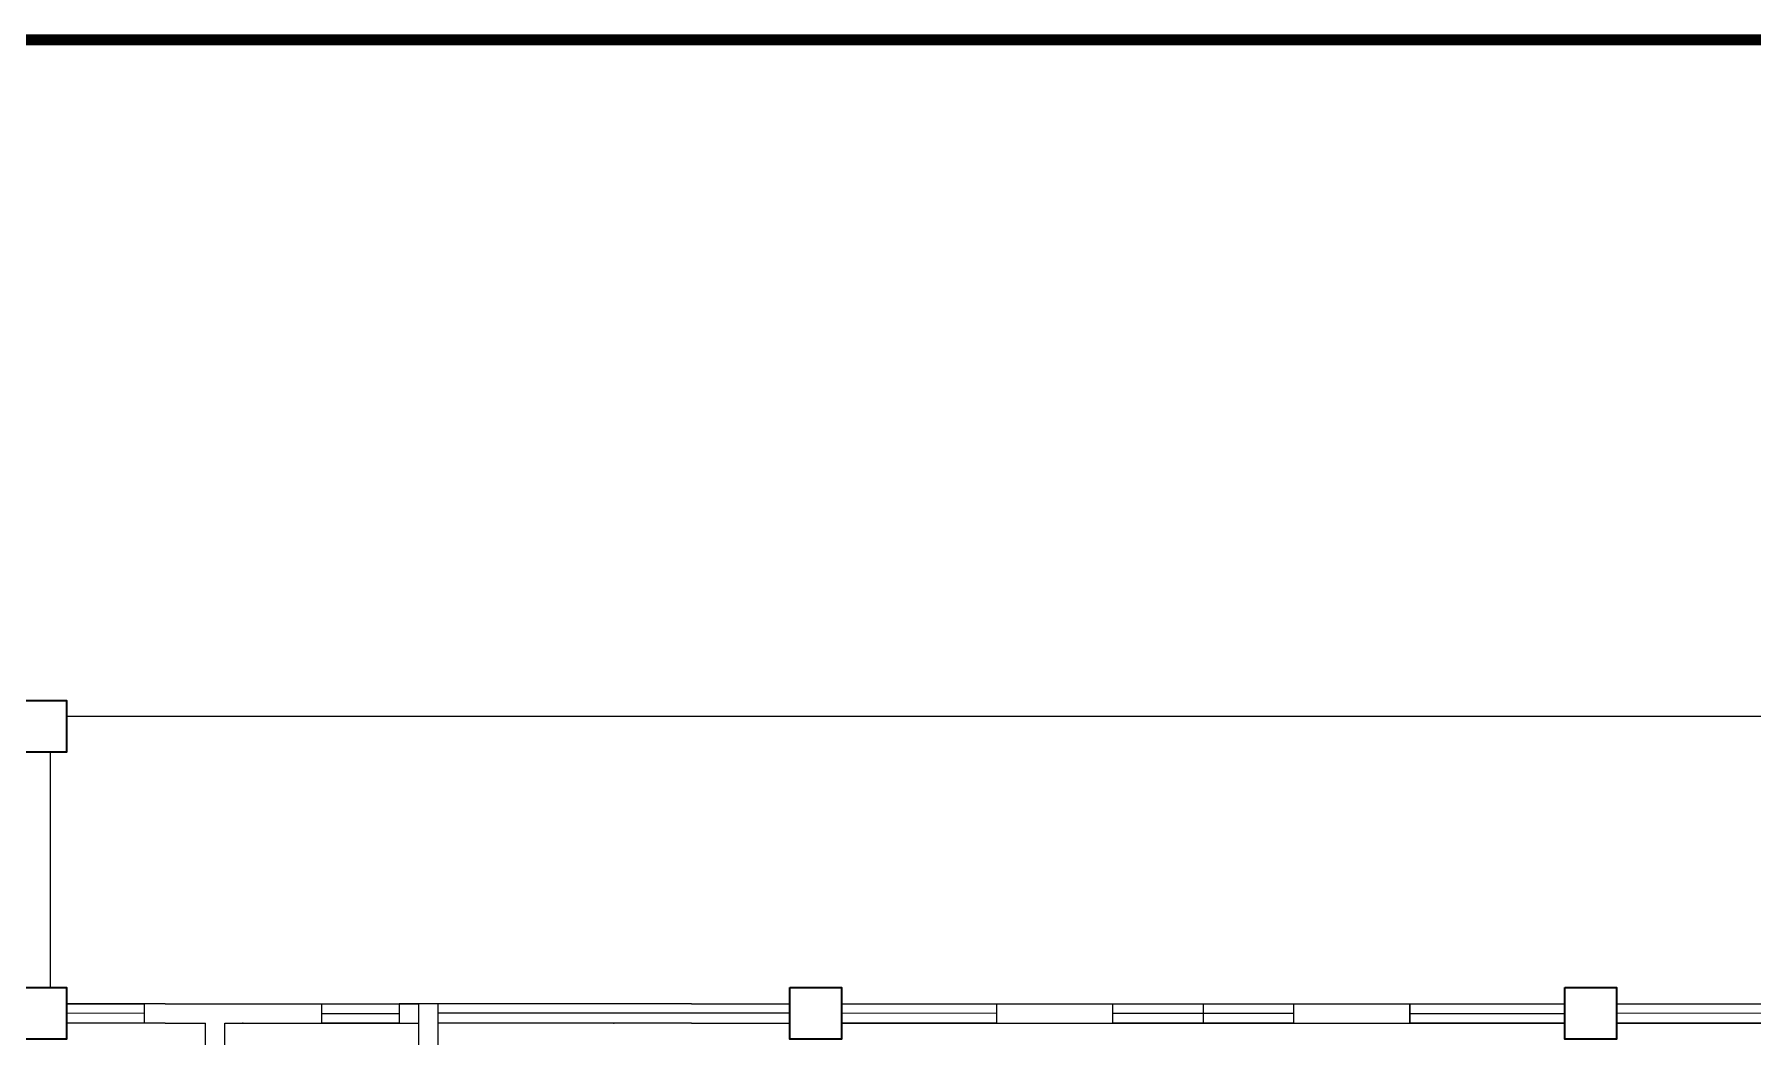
# Model space of a CAD drawing. Header units: millimetres. Extents: x 5 to 598, y 3 to 339.
# Drawn here: x 259.94 to 273.25, y 218.36 to 226.12 of the extents above; entities that cross this region are included whole.
import ezdxf

# ---------------------------------------------------------------- set-up
doc = ezdxf.new("R2010")
doc.units = ezdxf.units.MM
doc.header["$MEASUREMENT"] = 0
doc.layers.add('template', color=7, linetype='Continuous')

msp = doc.modelspace()

# ---------------------------------------------------------------- linework, layer by layer
at = {"color": 8, "lineweight": 9}
for p, q in [((275.519, 220.835), (260.194, 220.835)), ((260.194, 218.61), (260.194, 218.61)), ((260.194, 218.61), (260.794, 218.61)), ((260.794, 218.61), (260.794, 218.46)), ((262.169, 218.46), (262.169, 218.61)), ((262.769, 218.61), (262.769, 218.46)), ((263.832, 218.61), (263.069, 218.61)), ((265.032, 218.61), (263.832, 218.61)), ((265.032, 218.61), (265.794, 218.61)), ((266.194, 218.61), (266.194, 218.61)), ((267.394, 218.61), (267.394, 218.46)), ((268.294, 218.46), (268.294, 218.61)), ((268.994, 218.61), (268.994, 218.46)), ((268.994, 218.61), (269.694, 218.61)), ((269.694, 218.61), (269.694, 218.46)), ((270.594, 218.61), (270.594, 218.46)), ((272.194, 218.61), (272.194, 218.61)), ((260.794, 218.535), (260.194, 218.537)), ((262.169, 218.535), (262.769, 218.535)), ((265.794, 218.537), (263.069, 218.537)), ((267.394, 218.535), (266.194, 218.537)), ((269.694, 218.535), (268.294, 218.535)), ((270.594, 218.535), (271.794, 218.535)), ((274.294, 218.535), (272.194, 218.537)), ((262.769, 218.46), (262.169, 218.46)), ((263.832, 218.46), (263.069, 218.46)), ((265.032, 218.46), (263.832, 218.46)), ((265.032, 218.46), (265.794, 218.46)), ((268.994, 218.46), (268.294, 218.46))]:
    msp.add_line(p, q, dxfattribs=at)
at = {"color": 8, "lineweight": 25}
for p, q in [((260.069, 218.737), (260.069, 220.561)), ((260.957, 218.61), (260.194, 218.61)), ((260.957, 218.61), (262.157, 218.61)), ((262.157, 218.61), (262.919, 218.61)), ((262.919, 218.61), (262.769, 218.61)), ((262.919, 218.61), (262.919, 217.76)), ((263.069, 218.61), (262.919, 218.61)), ((263.069, 218.61), (263.069, 217.76)), ((266.194, 218.61), (271.794, 218.61)), ((272.194, 218.61), (275.519, 218.61)), ((260.957, 218.46), (260.194, 218.46)), ((260.957, 218.46), (261.269, 218.46)), ((261.419, 218.46), (262.157, 218.46)), ((262.157, 218.46), (262.919, 218.46)), ((266.194, 218.46), (271.794, 218.46)), ((272.194, 218.46), (275.519, 218.46))]:
    msp.add_line(p, q, dxfattribs=at)
at = {"color": 8, "lineweight": 25, "ltscale": 0.4}
for p, q in [((261.269, 217.76), (261.269, 218.46)), ((261.419, 217.76), (261.419, 218.46))]:
    msp.add_line(p, q, dxfattribs=at)
at = {"color": 8, "lineweight": 35}
for points in [[(259.794, 220.961), (260.194, 220.961), (260.194, 220.561), (259.794, 220.561)], [(259.794, 218.737), (260.194, 218.737), (260.194, 218.337), (259.794, 218.337)], [(265.794, 218.737), (266.194, 218.737), (266.194, 218.337), (265.794, 218.337)], [(271.794, 218.737), (272.194, 218.737), (272.194, 218.337), (271.794, 218.337)]]:
    msp.add_lwpolyline(points, close=True, dxfattribs=at)
at = {"color": 8, "lineweight": 9}
for points in [[(260.194, 218.61), (260.794, 218.61), (260.794, 218.46), (260.194, 218.46)], [(262.169, 218.61), (262.769, 218.61), (262.769, 218.46), (262.169, 218.46)], [(266.194, 218.61), (267.394, 218.61), (267.394, 218.46), (266.194, 218.46)], [(268.294, 218.61), (269.694, 218.61), (269.694, 218.46), (268.294, 218.46)], [(270.594, 218.61), (271.794, 218.61), (271.794, 218.46), (270.594, 218.46)], [(272.194, 218.61), (274.294, 218.61), (274.294, 218.46), (272.194, 218.46)]]:
    msp.add_lwpolyline(points, close=True, dxfattribs=at)
at = {"color": 8, "lineweight": 25}
msp.add_point((261.557, 218.46), dxfattribs=at)
at = {"color": 8, "lineweight": 9}
msp.add_point((264.432, 218.46), dxfattribs=at)
at = {"layer": 'template', "linetype": 'Continuous', "const_width": 0.0853}
msp.add_lwpolyline([(222.806, 161.699), (313.057, 161.699), (313.057, 226.078), (222.806, 226.078)], close=True, dxfattribs=at)

doc.saveas('drawing.dxf')
